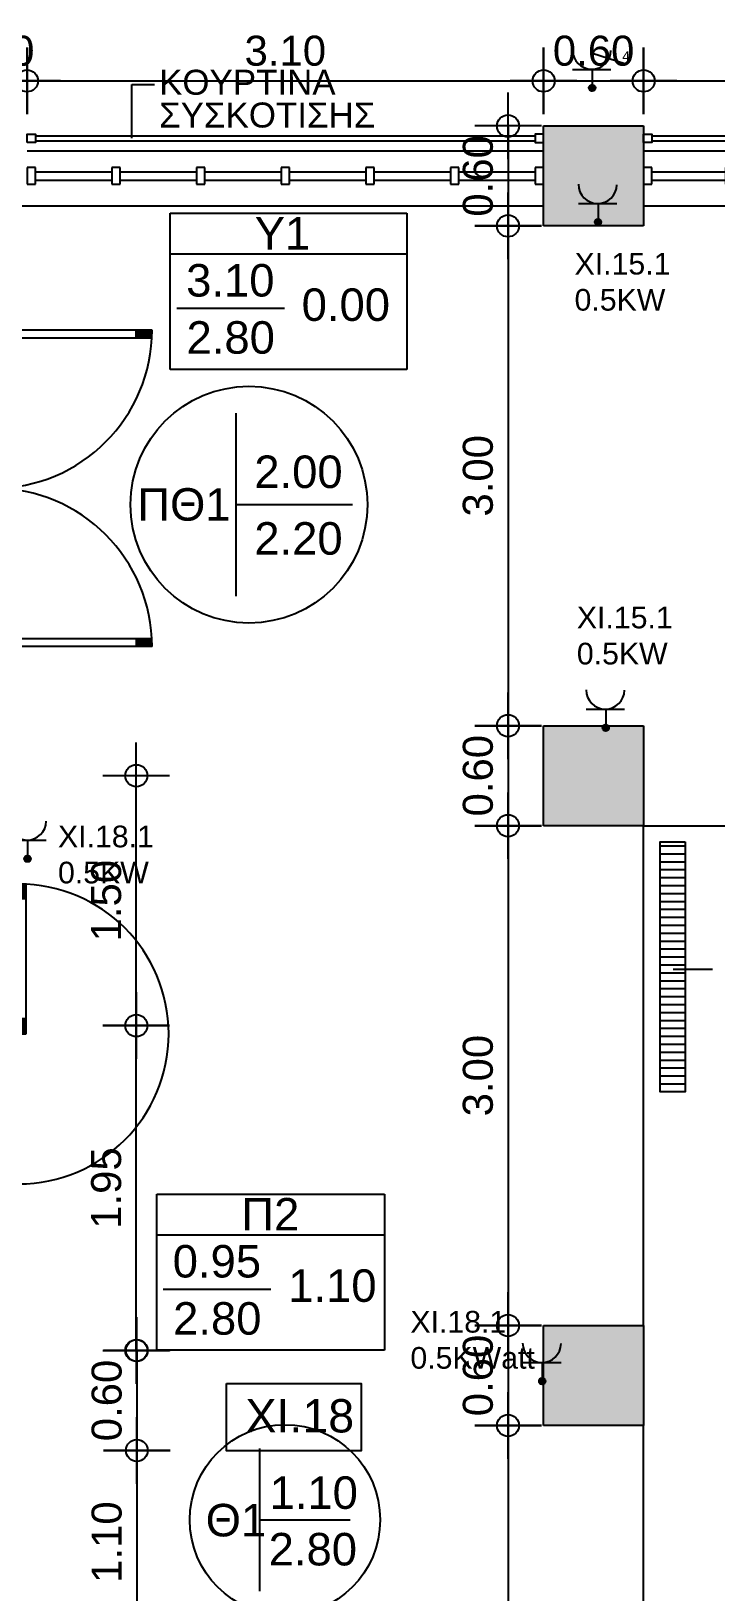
# Model space of a CAD drawing. Header units: metres. Extents: x -11 to 85, y -301 to 135.
# Drawn here: x 22.5 to 26.61, y -198.34 to -188.98 of the extents above; entities that cross this region are included whole.
import ezdxf
from ezdxf.enums import TextEntityAlignment as Align

# ---------------------------------------------------------------- set-up
doc = ezdxf.new("R2010")
doc.units = ezdxf.units.M
doc.header["$LTSCALE"] = 0.036
doc.header["$PDMODE"] = 2
for name, color, linetype in [('arxitek isogeio', 252, 'Continuous'), ('DIMBLK', 252, 'Continuous'), ('electext', 20, 'Continuous'), ('Epipla', 252, 'Continuous'), ('HLEK-SYMBOL', 3, 'Continuous'), ('HLEK_FL001_SYMBOLS', 230, 'Continuous'), ('Parathira', 252, 'Continuous')]:
    doc.layers.add(name, color=color, linetype=linetype)
doc.styles.add('COMU-N', font='arial.ttf')
doc.styles.get("Standard").update_dxf_attribs({"font": 'arial.ttf'})
doc.dimstyles.new('CADWDOT', dxfattribs={"dimscale": 0.1, "dimtxt": 1.8, "dimasz": 0.08, "dimexe": 2, "dimexo": 0, "dimgap": 0.09, "dimtad": 0, "dimrnd": 0.001, "dimzin": 0, "dimdsep": 46, "dimtxsty": 'Standard', "dimblk1": 'ARTDIM', "dimblk2": 'ARTDIM', "dimsah": 1, "dimcen": 0.09, "dimdle": 0.05, "dimse1": 1, "dimse2": 1, "dimadec": 0, "dimazin": 0, "dimtfac": 1, "dimtmove": 0, "dimatfit": 3, "dimldrblk": 'ARTDIM', "dimfxl": 2, "dimtvp": 0.9999, "dimtolj": 1, "dimtzin": 0, "dimarcsym": 0})

# ---------------------------------------------------------------- blocks, each defined once
blk = doc.blocks.new('ARTDIM')
at = {"layer": 'DIMBLK'}
for p, q in [((0, -24.9975), (0, 24.9975)), ((-24.9975, 0), (24.9975, 0))]:
    blk.add_line(p, q, dxfattribs=at)
blk.add_circle((0, 0), 8.25, dxfattribs=at)
blk = doc.blocks.new('*D1338')
at = {"layer": 'arxitek isogeio', "color": 0, "lineweight": -2}
blk.add_line((25.3601, -189.5548), (25.3601, -190.1388), dxfattribs=at)
at = {"layer": 'Defpoints', "color": 0, "transparency": 16777216}
for p in [(25.5737, -189.5468), (25.3601, -190.1468), (25.5737, -190.1468)]:
    blk.add_point(p, dxfattribs=at)
at = {"layer": 'arxitek isogeio', "color": 0, "lineweight": -2, "xscale": 0.008, "yscale": 0.008, "zscale": 0.008}
for p, rotation in [((25.3601, -189.5468), 90), ((25.3601, -190.1468), 270)]:
    blk.add_blockref('ARTDIM', p, dxfattribs=dict(at, rotation=rotation))
at = {"layer": 'arxitek isogeio', "color": 0, "insert": (25.1801, -189.8468), "char_height": 0.18, "attachment_point": 5, "rotation": 90}
blk.add_mtext('\\A1;0.60', dxfattribs=at)
blk = doc.blocks.new('*D1339')
at = {"layer": 'arxitek isogeio', "color": 0, "lineweight": -2}
blk.add_line((25.3601, -190.1548), (25.3601, -193.1388), dxfattribs=at)
at = {"layer": 'Defpoints', "color": 0, "transparency": 16777216}
for p in [(25.5737, -190.1468), (25.3601, -193.1468), (25.5737, -193.1468)]:
    blk.add_point(p, dxfattribs=at)
at = {"layer": 'arxitek isogeio', "color": 0, "lineweight": -2, "xscale": 0.008, "yscale": 0.008, "zscale": 0.008}
for p, rotation in [((25.3601, -190.1468), 90), ((25.3601, -193.1468), 270)]:
    blk.add_blockref('ARTDIM', p, dxfattribs=dict(at, rotation=rotation))
at = {"layer": 'arxitek isogeio', "color": 0, "insert": (25.1801, -191.6468), "char_height": 0.18, "attachment_point": 5, "rotation": 90}
blk.add_mtext('\\A1;3.00', dxfattribs=at)
blk = doc.blocks.new('*D1340')
at = {"layer": 'arxitek isogeio', "color": 0, "lineweight": -2}
blk.add_line((25.3601, -193.1548), (25.3601, -193.7388), dxfattribs=at)
at = {"layer": 'Defpoints', "color": 0, "transparency": 16777216}
for p in [(25.5737, -193.1468), (25.3601, -193.7468), (25.5737, -193.7468)]:
    blk.add_point(p, dxfattribs=at)
at = {"layer": 'arxitek isogeio', "color": 0, "lineweight": -2, "xscale": 0.008, "yscale": 0.008, "zscale": 0.008}
for p, rotation in [((25.3601, -193.1468), 90), ((25.3601, -193.7468), 270)]:
    blk.add_blockref('ARTDIM', p, dxfattribs=dict(at, rotation=rotation))
at = {"layer": 'arxitek isogeio', "color": 0, "insert": (25.1801, -193.4468), "char_height": 0.18, "attachment_point": 5, "rotation": 90}
blk.add_mtext('\\A1;0.60', dxfattribs=at)
blk = doc.blocks.new('*D1341')
at = {"layer": 'arxitek isogeio', "color": 0, "lineweight": -2}
blk.add_line((25.3601, -193.7548), (25.3601, -196.7388), dxfattribs=at)
at = {"layer": 'Defpoints', "color": 0, "transparency": 16777216}
for p in [(25.5737, -193.7468), (25.3601, -196.7468), (25.5737, -196.7468)]:
    blk.add_point(p, dxfattribs=at)
at = {"layer": 'arxitek isogeio', "color": 0, "lineweight": -2, "xscale": 0.008, "yscale": 0.008, "zscale": 0.008}
for p, rotation in [((25.3601, -193.7468), 90), ((25.3601, -196.7468), 270)]:
    blk.add_blockref('ARTDIM', p, dxfattribs=dict(at, rotation=rotation))
at = {"layer": 'arxitek isogeio', "color": 0, "insert": (25.1801, -195.2468), "char_height": 0.18, "attachment_point": 5, "rotation": 90}
blk.add_mtext('\\A1;3.00', dxfattribs=at)
blk = doc.blocks.new('*D1342')
at = {"layer": 'arxitek isogeio', "color": 0, "lineweight": -2}
blk.add_line((25.3601, -196.7548), (25.3601, -197.3388), dxfattribs=at)
at = {"layer": 'Defpoints', "color": 0, "transparency": 16777216}
for p in [(25.5737, -196.7468), (25.3601, -197.3468), (25.5737, -197.3468)]:
    blk.add_point(p, dxfattribs=at)
at = {"layer": 'arxitek isogeio', "color": 0, "lineweight": -2, "xscale": 0.008, "yscale": 0.008, "zscale": 0.008}
for p, rotation in [((25.3601, -196.7468), 90), ((25.3601, -197.3468), 270)]:
    blk.add_blockref('ARTDIM', p, dxfattribs=dict(at, rotation=rotation))
at = {"layer": 'arxitek isogeio', "color": 0, "insert": (25.1801, -197.0468), "char_height": 0.18, "attachment_point": 5, "rotation": 90}
blk.add_mtext('\\A1;0.60', dxfattribs=at)
blk = doc.blocks.new('*D1343')
at = {"layer": 'arxitek isogeio', "color": 0, "lineweight": -2}
blk.add_line((25.3601, -197.3548), (25.3601, -200.3388), dxfattribs=at)
at = {"layer": 'Defpoints', "color": 0, "transparency": 16777216}
for p in [(25.5737, -197.3468), (25.3601, -200.3468), (25.5737, -200.3468)]:
    blk.add_point(p, dxfattribs=at)
at = {"layer": 'arxitek isogeio', "color": 0, "lineweight": -2, "xscale": 0.008, "yscale": 0.008, "zscale": 0.008}
for p, rotation in [((25.3601, -197.3468), 90), ((25.3601, -200.3468), 270)]:
    blk.add_blockref('ARTDIM', p, dxfattribs=dict(at, rotation=rotation))
at = {"layer": 'arxitek isogeio', "color": 0, "insert": (25.1801, -198.8468), "char_height": 0.18, "attachment_point": 5, "rotation": 90}
blk.add_mtext('\\A1;3.00', dxfattribs=at)
blk = doc.blocks.new('*D1350')
at = {"layer": 'arxitek isogeio', "color": 0, "lineweight": -2}
blk.add_line((22.4817, -189.2766), (25.5657, -189.2766), dxfattribs=at)
at = {"layer": 'Defpoints', "color": 0, "transparency": 16777216}
for p in [(25.5737, -189.2766), (22.4737, -189.9229), (25.5737, -189.9229)]:
    blk.add_point(p, dxfattribs=at)
at = {"layer": 'arxitek isogeio', "color": 0, "lineweight": -2, "xscale": 0.008, "yscale": 0.008, "zscale": 0.008, "rotation": 180}
blk.add_blockref('ARTDIM', (22.4737, -189.2766), dxfattribs=at)
at = {"layer": 'arxitek isogeio', "color": 0, "lineweight": -2, "xscale": 0.008, "yscale": 0.008, "zscale": 0.008}
blk.add_blockref('ARTDIM', (25.5737, -189.2766), dxfattribs=at)
at = {"layer": 'arxitek isogeio', "color": 0, "insert": (24.0237, -189.0966), "char_height": 0.18, "attachment_point": 5}
blk.add_mtext('\\A1;3.10', dxfattribs=at)
blk = doc.blocks.new('*D1351')
at = {"layer": 'arxitek isogeio', "color": 0, "lineweight": -2}
blk.add_line((25.5817, -189.2766), (26.1657, -189.2766), dxfattribs=at)
at = {"layer": 'Defpoints', "color": 0, "transparency": 16777216}
for p in [(26.1737, -189.2766), (25.5737, -189.4729), (26.1737, -189.4729)]:
    blk.add_point(p, dxfattribs=at)
at = {"layer": 'arxitek isogeio', "color": 0, "lineweight": -2, "xscale": 0.008, "yscale": 0.008, "zscale": 0.008, "rotation": 180}
blk.add_blockref('ARTDIM', (25.5737, -189.2766), dxfattribs=at)
at = {"layer": 'arxitek isogeio', "color": 0, "lineweight": -2, "xscale": 0.008, "yscale": 0.008, "zscale": 0.008}
blk.add_blockref('ARTDIM', (26.1737, -189.2766), dxfattribs=at)
at = {"layer": 'arxitek isogeio', "color": 0, "insert": (25.8737, -189.0966), "char_height": 0.18, "attachment_point": 5}
blk.add_mtext('\\A1;0.60', dxfattribs=at)
blk = doc.blocks.new('*D1352')
at = {"layer": 'arxitek isogeio', "color": 0, "lineweight": -2}
blk.add_line((26.1817, -189.2766), (29.1657, -189.2766), dxfattribs=at)
at = {"layer": 'Defpoints', "color": 0, "transparency": 16777216}
for p in [(29.1737, -189.2766), (26.1737, -189.5468), (29.1737, -189.5468)]:
    blk.add_point(p, dxfattribs=at)
at = {"layer": 'arxitek isogeio', "color": 0, "lineweight": -2, "xscale": 0.008, "yscale": 0.008, "zscale": 0.008, "rotation": 180}
blk.add_blockref('ARTDIM', (26.1737, -189.2766), dxfattribs=at)
at = {"layer": 'arxitek isogeio', "color": 0, "lineweight": -2, "xscale": 0.008, "yscale": 0.008, "zscale": 0.008}
blk.add_blockref('ARTDIM', (29.1737, -189.2766), dxfattribs=at)
at = {"layer": 'arxitek isogeio', "color": 0, "insert": (27.6737, -189.0966), "char_height": 0.18, "attachment_point": 5}
blk.add_mtext('\\A1;3.00', dxfattribs=at)
blk = doc.blocks.new('*D1393')
at = {"layer": 'arxitek isogeio', "color": 0, "lineweight": -2}
blk.add_line((22.0817, -189.2766), (22.4657, -189.2766), dxfattribs=at)
at = {"layer": 'Defpoints', "color": 0, "transparency": 16777216}
for p in [(22.0737, -189.2766), (22.4737, -189.2766), (22.4737, -189.2766)]:
    blk.add_point(p, dxfattribs=at)
at = {"layer": 'arxitek isogeio', "color": 0, "lineweight": -2, "xscale": 0.008, "yscale": 0.008, "zscale": 0.008, "rotation": 180}
blk.add_blockref('ARTDIM', (22.0737, -189.2766), dxfattribs=at)
at = {"layer": 'arxitek isogeio', "color": 0, "lineweight": -2, "xscale": 0.008, "yscale": 0.008, "zscale": 0.008}
blk.add_blockref('ARTDIM', (22.4737, -189.2766), dxfattribs=at)
at = {"layer": 'arxitek isogeio', "color": 0, "insert": (22.2737, -189.0966), "char_height": 0.18, "attachment_point": 5}
blk.add_mtext('\\A1;0.40', dxfattribs=at)
blk = doc.blocks.new('A$C27FB3B59')
at = {"layer": 'Parathira'}
for p, q in [((-3.1, -0.15), (0, -0.15)), ((-3.1, -0.25), (-3.1, -0.35)), ((-3.05, -0.25), (-3.1, -0.25)), ((-3.05, -0.35), (-3.05, -0.25)), ((-3.05, -0.275), (-2.5917, -0.275)), ((-2.5917, -0.25), (-2.5917, -0.35)), ((-2.5417, -0.25), (-2.5917, -0.25)), ((-2.5417, -0.35), (-2.5417, -0.25)), ((-2.5417, -0.275), (-2.0833, -0.275)), ((-2.0833, -0.25), (-2.0833, -0.35)), ((-2.0333, -0.25), (-2.0833, -0.25)), ((-2.0333, -0.35), (-2.0333, -0.25)), ((-2.0333, -0.275), (-1.575, -0.275)), ((-1.575, -0.25), (-1.575, -0.35)), ((-1.525, -0.25), (-1.575, -0.25)), ((-1.525, -0.35), (-1.525, -0.25)), ((-1.525, -0.275), (-1.0667, -0.275)), ((-1.0667, -0.25), (-1.0667, -0.35)), ((-1.0167, -0.25), (-1.0667, -0.25)), ((-1.0167, -0.35), (-1.0167, -0.25)), ((-1.0167, -0.275), (-0.5583, -0.275)), ((-0.5583, -0.25), (-0.5583, -0.35)), ((-0.5083, -0.25), (-0.5583, -0.25)), ((-0.5083, -0.35), (-0.5083, -0.25)), ((-0.5083, -0.275), (-0.05, -0.275)), ((-0.05, -0.25), (-0.05, -0.35)), ((0, -0.25), (-0.05, -0.25)), ((0, -0.35), (0, -0.25)), ((-3.1, -0.35), (-3.05, -0.35)), ((-3.05, -0.325), (-2.5917, -0.325)), ((-2.5917, -0.35), (-2.5417, -0.35)), ((-2.5417, -0.325), (-2.0833, -0.325)), ((-2.0833, -0.35), (-2.0333, -0.35)), ((-2.0333, -0.325), (-1.575, -0.325)), ((-1.575, -0.35), (-1.525, -0.35)), ((-1.525, -0.325), (-1.0667, -0.325)), ((-1.0667, -0.35), (-1.0167, -0.35)), ((-1.0167, -0.325), (-0.5583, -0.325)), ((-0.5583, -0.35), (-0.5083, -0.35)), ((-0.5083, -0.325), (-0.05, -0.325)), ((-0.05, -0.35), (0, -0.35)), ((-3.14, -0.45), (-3.14, -0.48)), ((-3.14, -0.48), (0, -0.48))]:
    blk.add_line(p, q, dxfattribs=at)
blk = doc.blocks.new('A$C7D430525')
at = {"layer": 'Parathira'}
for p, q in [((0, 0), (3, 0)), ((0, -0.1), (0, -0.2)), ((0.05, -0.1), (0, -0.1)), ((0.05, -0.2), (0.05, -0.1)), ((0.05, -0.125), (0.4917, -0.125)), ((0.05, -0.175), (0.4917, -0.175)), ((0.4917, -0.1), (0.4917, -0.2)), ((0.5417, -0.1), (0.4917, -0.1)), ((0.5417, -0.2), (0.5417, -0.1)), ((0.5417, -0.125), (0.9833, -0.125)), ((0.5417, -0.175), (0.9833, -0.175)), ((0.9833, -0.1), (0.9833, -0.2)), ((1.0333, -0.1), (0.9833, -0.1)), ((1.0333, -0.2), (1.0333, -0.1)), ((1.0333, -0.125), (1.475, -0.125)), ((1.0333, -0.175), (1.475, -0.175)), ((1.475, -0.1), (1.475, -0.2)), ((1.525, -0.1), (1.475, -0.1)), ((1.525, -0.2), (1.525, -0.1)), ((1.525, -0.125), (1.9667, -0.125)), ((1.525, -0.175), (1.9667, -0.175)), ((1.9667, -0.1), (1.9667, -0.2)), ((2.0167, -0.1), (1.9667, -0.1)), ((2.0167, -0.2), (2.0167, -0.1)), ((2.0167, -0.125), (2.4583, -0.125)), ((2.0167, -0.175), (2.4583, -0.175)), ((2.4583, -0.1), (2.4583, -0.2)), ((2.5083, -0.1), (2.4583, -0.1)), ((2.5083, -0.2), (2.5083, -0.1)), ((2.5083, -0.125), (2.95, -0.125)), ((2.5083, -0.175), (2.95, -0.175)), ((2.95, -0.1), (2.95, -0.2)), ((3, -0.1), (2.95, -0.1)), ((3, -0.2), (3, -0.1)), ((0, -0.2), (0.05, -0.2)), ((0.4917, -0.2), (0.5417, -0.2)), ((0.9833, -0.2), (1.0333, -0.2)), ((1.475, -0.2), (1.525, -0.2)), ((1.9667, -0.2), (2.0167, -0.2)), ((2.4583, -0.2), (2.5083, -0.2)), ((2.95, -0.2), (3, -0.2)), ((0, -0.33), (3, -0.33))]:
    blk.add_line(p, q, dxfattribs=at)
blk = doc.blocks.new('A$C54872924')
at = {"layer": 'Parathira'}
for p, q in [((0.309, 0.76), (0.309, 0.85)), ((0.318, 0.76), (0.318, 0.8498)), ((0.327, 0.76), (0.327, 0.8496)), ((0.336, 0.76), (0.336, 0.8493)), ((0.345, -0.05), (0.345, 0.8489)), ((0.345, 0.76), (0.3, 0.76)), ((0, -0.05), (0, 0)), ((0.345, 0.04), (0.3, 0.04)), ((0.3, 0), (0.3, -0.05)), ((0.309, -0.05), (0.309, 0.04)), ((0.318, -0.05), (0.318, 0.04)), ((0.327, -0.05), (0.327, 0.04)), ((0.336, -0.05), (0.336, 0.04)), ((0.3, -0.05), (0, -0.05)), ((0.3, -0.05), (0.345, -0.05)), ((0.3, -0.95), (0, -0.95)), ((0, -0.95), (0, -1)), ((0.3, -0.95), (0.255, -0.95)), ((0.3, -1), (0.3, -0.95))]:
    blk.add_line(p, q, dxfattribs=at)
blk.add_arc((0.3, -0.05), 0.9, 270, 90, dxfattribs=at)
blk = doc.blocks.new('*D1420')
at = {"layer": 'arxitek isogeio', "color": 0, "lineweight": -2}
blk.add_line((23.1294, -194.9388), (23.1294, -193.4548), dxfattribs=at)
at = {"layer": 'Defpoints', "color": 0, "transparency": 16777216}
for p in [(22.5237, -193.4468), (23.1294, -193.4468), (22.5237, -194.9468)]:
    blk.add_point(p, dxfattribs=at)
at = {"layer": 'arxitek isogeio', "color": 0, "lineweight": -2, "xscale": 0.008, "yscale": 0.008, "zscale": 0.008}
for p, rotation in [((23.1294, -193.4468), 90), ((23.1294, -194.9468), 270)]:
    blk.add_blockref('ARTDIM', p, dxfattribs=dict(at, rotation=rotation))
at = {"layer": 'arxitek isogeio', "color": 0, "insert": (22.9494, -194.1968), "char_height": 0.18, "attachment_point": 5, "rotation": 90}
blk.add_mtext('\\A1;1.50', dxfattribs=at)
blk = doc.blocks.new('*D1421')
at = {"layer": 'arxitek isogeio', "color": 0, "lineweight": -2}
blk.add_line((23.1294, -196.8888), (23.1294, -194.9548), dxfattribs=at)
at = {"layer": 'Defpoints', "color": 0, "transparency": 16777216}
for p in [(22.5237, -194.9468), (23.1294, -194.9468), (22.5237, -196.8968)]:
    blk.add_point(p, dxfattribs=at)
at = {"layer": 'arxitek isogeio', "color": 0, "lineweight": -2, "xscale": 0.008, "yscale": 0.008, "zscale": 0.008}
for p, rotation in [((23.1294, -194.9468), 90), ((23.1294, -196.8968), 270)]:
    blk.add_blockref('ARTDIM', p, dxfattribs=dict(at, rotation=rotation))
at = {"layer": 'arxitek isogeio', "color": 0, "insert": (22.9494, -195.9218), "char_height": 0.18, "attachment_point": 5, "rotation": 90}
blk.add_mtext('\\A1;1.95', dxfattribs=at)
blk = doc.blocks.new('*D1422')
at = {"layer": 'arxitek isogeio', "color": 0, "lineweight": -2}
blk.add_line((23.1324, -196.9048), (23.1324, -197.4888), dxfattribs=at)
at = {"layer": 'Defpoints', "color": 0, "transparency": 16777216}
for p in [(22.5267, -196.8968), (22.5267, -197.4968), (23.1324, -197.4968)]:
    blk.add_point(p, dxfattribs=at)
at = {"layer": 'arxitek isogeio', "color": 0, "lineweight": -2, "xscale": 0.008, "yscale": 0.008, "zscale": 0.008}
for p, rotation in [((23.1324, -196.8968), 90), ((23.1324, -197.4968), 270)]:
    blk.add_blockref('ARTDIM', p, dxfattribs=dict(at, rotation=rotation))
at = {"layer": 'arxitek isogeio', "color": 0, "insert": (22.9524, -197.1968), "char_height": 0.18, "attachment_point": 5, "rotation": 90}
blk.add_mtext('\\A1;0.60', dxfattribs=at)
blk = doc.blocks.new('*D1423')
at = {"layer": 'arxitek isogeio', "color": 0, "lineweight": -2}
blk.add_line((23.1324, -197.5048), (23.1324, -198.5888), dxfattribs=at)
at = {"layer": 'Defpoints', "color": 0, "transparency": 16777216}
for p in [(22.5267, -197.4968), (22.5267, -198.5968), (23.1324, -198.5968)]:
    blk.add_point(p, dxfattribs=at)
at = {"layer": 'arxitek isogeio', "color": 0, "lineweight": -2, "xscale": 0.008, "yscale": 0.008, "zscale": 0.008}
for p, rotation in [((23.1324, -197.4968), 90), ((23.1324, -198.5968), 270)]:
    blk.add_blockref('ARTDIM', p, dxfattribs=dict(at, rotation=rotation))
at = {"layer": 'arxitek isogeio', "color": 0, "insert": (22.9524, -198.0468), "char_height": 0.18, "attachment_point": 5, "rotation": 90}
blk.add_mtext('\\A1;1.10', dxfattribs=at)
blk = doc.blocks.new('A$C2D7A4D3C')
at = {"layer": 'Epipla'}
for p, q in [((0.05, 0.37), (2.95, 0.37)), ((0.05, 0.34), (2.95, 0.34))]:
    blk.add_line(p, q, dxfattribs=at)
for points in [[(0, 0.33), (0, 0.38), (0.05, 0.38), (0.05, 0.33)], [(3, 0.33), (3, 0.38), (2.95, 0.38), (2.95, 0.33)]]:
    blk.add_lwpolyline(points, close=True, dxfattribs=at)
blk = doc.blocks.new('gJ6_a14')
at = {"linetype": 'Continuous'}
for p, q in [((-0.1176, 0.1119), (0.113, 0.1119)), ((0, 0.1119), (0, 0))]:
    blk.add_line(p, q, dxfattribs=at)
blk.add_arc((-0.0023, 0.2279), 0.1153, 180, 358.95657, dxfattribs=at)
blk = doc.blocks.new('*X1779')
at = {"color": 0}
for p, q in [((15.598, 2.587), (15.737, 2.727)), ((15.598, 2.622), (15.702, 2.727)), ((15.601, 2.607), (15.609, 2.616)), ((15.604, 2.646), (15.605, 2.647)), ((15.605, 2.559), (15.765, 2.719)), ((15.605, 2.577), (15.614, 2.585)), ((15.609, 2.652), (15.618, 2.66)), ((15.611, 2.547), (15.618, 2.554)), ((15.614, 2.621), (15.623, 2.63)), ((15.617, 2.536), (15.789, 2.707)), ((15.618, 2.59), (15.627, 2.599)), ((15.623, 2.665), (15.631, 2.674)), ((15.623, 2.559), (15.631, 2.568)), ((15.627, 2.634), (15.636, 2.643)), ((15.627, 2.528), (15.636, 2.537)), ((15.631, 2.603), (15.64, 2.612)), ((15.633, 2.516), (15.808, 2.691)), ((15.636, 2.678), (15.645, 2.687)), ((15.636, 2.572), (15.645, 2.581)), ((15.64, 2.647), (15.649, 2.656)), ((15.64, 2.541), (15.649, 2.55)), ((15.645, 2.616), (15.654, 2.625)), ((15.645, 2.51), (15.654, 2.519)), ((15.649, 2.691), (15.658, 2.7)), ((15.649, 2.585), (15.658, 2.594)), ((15.653, 2.501), (15.824, 2.672)), ((15.654, 2.66), (15.662, 2.669)), ((15.654, 2.554), (15.662, 2.563)), ((15.658, 2.63), (15.667, 2.638)), ((15.658, 2.523), (15.667, 2.532)), ((15.662, 2.705), (15.671, 2.714)), ((15.662, 2.599), (15.671, 2.607)), ((15.664, 2.494), (15.671, 2.501)), ((15.667, 2.674), (15.676, 2.683)), ((15.667, 2.568), (15.676, 2.577)), ((15.671, 2.643), (15.68, 2.652)), ((15.671, 2.537), (15.68, 2.546)), ((15.676, 2.718), (15.678, 2.721)), ((15.676, 2.489), (15.836, 2.648)), ((15.676, 2.612), (15.685, 2.621)), ((15.676, 2.506), (15.685, 2.515)), ((15.68, 2.687), (15.689, 2.696)), ((15.68, 2.581), (15.689, 2.59)), ((15.685, 2.656), (15.693, 2.665)), ((15.685, 2.55), (15.693, 2.559)), ((15.689, 2.625), (15.698, 2.634)), ((15.689, 2.519), (15.698, 2.528)), ((15.693, 2.7), (15.702, 2.709)), ((15.693, 2.594), (15.702, 2.603)), ((15.693, 2.488), (15.702, 2.497)), ((15.698, 2.669), (15.707, 2.678)), ((15.698, 2.563), (15.707, 2.572)), ((15.702, 2.638), (15.711, 2.647)), ((15.702, 2.532), (15.711, 2.541)), ((15.705, 2.482), (15.843, 2.62)), ((15.707, 2.714), (15.715, 2.722)), ((15.707, 2.607), (15.715, 2.616)), ((15.707, 2.501), (15.715, 2.51)), ((15.711, 2.683), (15.72, 2.691)), ((15.711, 2.577), (15.72, 2.585)), ((15.715, 2.652), (15.724, 2.66)), ((15.715, 2.546), (15.724, 2.554)), ((15.72, 2.727), (15.721, 2.728)), ((15.72, 2.621), (15.729, 2.63)), ((15.72, 2.515), (15.729, 2.523)), ((15.724, 2.696), (15.733, 2.705)), ((15.724, 2.59), (15.733, 2.599)), ((15.724, 2.484), (15.733, 2.493)), ((15.729, 2.665), (15.738, 2.674)), ((15.729, 2.559), (15.738, 2.568)), ((15.733, 2.634), (15.742, 2.643)), ((15.733, 2.528), (15.742, 2.537)), ((15.738, 2.709), (15.746, 2.718)), ((15.738, 2.603), (15.746, 2.612)), ((15.738, 2.497), (15.746, 2.506)), ((15.741, 2.482), (15.842, 2.584)), ((15.742, 2.678), (15.751, 2.687)), ((15.742, 2.572), (15.751, 2.581)), ((15.746, 2.647), (15.755, 2.656)), ((15.746, 2.541), (15.755, 2.55)), ((15.751, 2.722), (15.752, 2.724)), ((15.751, 2.616), (15.76, 2.625)), ((15.751, 2.51), (15.76, 2.519)), ((15.755, 2.691), (15.764, 2.7)), ((15.755, 2.585), (15.764, 2.594)), ((15.76, 2.66), (15.768, 2.669)), ((15.76, 2.554), (15.768, 2.563)), ((15.764, 2.63), (15.773, 2.638)), ((15.764, 2.523), (15.773, 2.532)), ((15.768, 2.705), (15.777, 2.714)), ((15.768, 2.599), (15.777, 2.607)), ((15.768, 2.493), (15.777, 2.501)), ((15.773, 2.674), (15.782, 2.683)), ((15.773, 2.568), (15.782, 2.577)), ((15.777, 2.643), (15.786, 2.652)), ((15.777, 2.537), (15.786, 2.546)), ((15.782, 2.612), (15.791, 2.621)), ((15.782, 2.506), (15.791, 2.515)), ((15.786, 2.687), (15.795, 2.696)), ((15.786, 2.581), (15.795, 2.59)), ((15.791, 2.656), (15.799, 2.665)), ((15.791, 2.55), (15.799, 2.559)), ((15.795, 2.625), (15.804, 2.634)), ((15.795, 2.519), (15.804, 2.528)), ((15.799, 2.594), (15.808, 2.603)), ((15.804, 2.669), (15.813, 2.678)), ((15.804, 2.563), (15.813, 2.572)), ((15.808, 2.638), (15.817, 2.647)), ((15.808, 2.532), (15.817, 2.541)), ((15.813, 2.607), (15.822, 2.616)), ((15.817, 2.577), (15.826, 2.585)), ((15.822, 2.652), (15.83, 2.66)), ((15.822, 2.546), (15.83, 2.554)), ((15.826, 2.621), (15.835, 2.63)), ((15.83, 2.59), (15.839, 2.599)), ((15.835, 2.559), (15.835, 2.56)), ((15.839, 2.634), (15.84, 2.635)), ((15.844, 2.603), (15.844, 2.603))]:
    blk.add_line(p, q, dxfattribs=at)
blk = doc.blocks.new('GJ6_A78')
at = {"layer": 'HLEK-SYMBOL', "color": 0, "linetype": 'Continuous'}
blk.add_circle((0, 0), 0.0989, dxfattribs=at)
at = {"layer": 'HLEK-SYMBOL', "color": 0, "xscale": 0.8, "yscale": 0.8, "zscale": 0.8}
blk.add_blockref('*X1779', (-12.576, -2.084), dxfattribs=at)
blk = doc.blocks.new('priza')
at = {"layer": 'HLEK_FL001_SYMBOLS', "rotation": 180}
blk.add_blockref('gJ6_a14', (87.4, -100.4952), dxfattribs=at)
at = {"layer": 'HLEK_FL001_SYMBOLS', "xscale": 0.1951472641207488, "yscale": 0.1951472641207488, "zscale": 0.1951472641207488}
blk.add_blockref('GJ6_A78', (87.4, -100.4953), dxfattribs=at)
blk = doc.blocks.new('priza tetrapli')
at = {"layer": 'HLEK_FL001_SYMBOLS', "ltscale": 5}
blk.add_line((444.1264, -18.901), (444.3314, -18.9664), dxfattribs=at)
at = {"layer": 'HLEK_FL001_SYMBOLS', "rotation": 180}
blk.add_blockref('priza', (531.5297, -119.6074), dxfattribs=at)
at = {"layer": 'HLEK_FL001_SYMBOLS', "ltscale": 5}
blk.add_text('4', height=0.06, dxfattribs=at).set_placement((444.3099, -18.9515))

msp = doc.modelspace()

# ---------------------------------------------------------------- hatches: boundary and pattern name
at = {"layer": 'arxitek isogeio'}
for points in [[(26.1737, -189.5468), (25.5737, -189.5468), (25.5737, -190.1468), (26.1737, -190.1468)], [(25.5737, -193.1468), (25.5737, -193.7468), (26.1737, -193.7468), (26.1737, -193.1468)], [(26.1737, -196.7468), (25.5737, -196.7468), (25.5737, -197.3468), (26.1737, -197.3468)]]:
    msp.add_hatch(color=256, dxfattribs=at).paths.add_polyline_path(points)
h = msp.add_hatch(dxfattribs=at)
h.set_pattern_fill('LINE', color=256, scale=0.015, style=0)
h.set_pattern_definition([(360, (-1.18079, -169.43595), (1e-17, 0.047625), [])])
h.paths.add_polyline_path([(26.4237, -193.8438), (26.2737, -193.8438), (26.2737, -195.3438), (26.4237, -195.3438)])

# ---------------------------------------------------------------- linework, layer by layer
for p, q in [((23.1028, -189.6207), (23.1028, -189.2983)), ((23.1028, -189.2983), (23.2388, -189.2983)), ((25.5737, -190.1468), (25.5737, -189.5468)), ((25.5737, -189.5468), (26.1737, -189.5468)), ((26.1737, -189.5468), (26.1737, -190.1468)), ((22.5237, -189.6068), (25.5237, -189.6068)), ((22.5237, -189.6368), (25.5237, -189.6368)), ((23.3328, -191.0079), (23.3328, -190.0703)), ((23.3328, -190.0703), (24.7532, -190.0703)), ((24.7532, -190.0703), (24.7532, -191.0079)), ((26.1737, -190.1468), (25.5737, -190.1468)), ((24.7532, -190.316), (23.3328, -190.316)), ((23.3718, -190.6415), (24.0178, -190.6415)), ((23.2237, -190.7718), (22.2737, -190.7718)), ((23.1287, -190.8193), (23.1287, -190.7718)), ((23.1287, -190.7813), (23.2237, -190.7813)), ((23.1287, -190.7908), (23.2235, -190.7908)), ((22.2737, -190.8193), (23.2225, -190.8193)), ((23.1287, -190.8003), (23.2233, -190.8003)), ((23.1287, -190.8098), (23.223, -190.8098)), ((24.7532, -191.0079), (23.3328, -191.0079)), ((23.7276, -191.2701), (23.7276, -192.3701)), ((23.7276, -191.8201), (24.4276, -191.8201)), ((22.2737, -192.6243), (23.2225, -192.6243)), ((23.1287, -192.6243), (23.1287, -192.6718)), ((23.1287, -192.6338), (23.223, -192.6338)), ((23.1287, -192.6433), (23.2233, -192.6433)), ((23.1287, -192.6528), (23.2235, -192.6528)), ((23.1287, -192.6623), (23.2237, -192.6623)), ((23.2237, -192.6718), (22.2737, -192.6718)), ((25.5737, -193.1468), (26.1737, -193.1468)), ((25.5737, -193.7468), (25.5737, -193.1468)), ((26.1737, -193.1468), (26.1737, -193.7468)), ((26.1737, -193.7468), (25.5737, -193.7468)), ((26.1737, -193.7468), (36.3737, -193.7468)), ((26.1737, -196.7468), (26.1737, -193.7468)), ((26.3512, -194.6072), (26.5878, -194.6072)), ((23.2523, -196.8955), (23.2523, -195.9579)), ((23.2523, -195.9579), (24.6196, -195.9579)), ((24.6196, -195.9579), (24.6196, -196.8955)), ((24.6196, -196.2036), (23.2523, -196.2036)), ((23.2913, -196.5291), (23.9372, -196.5291)), ((25.5737, -197.3468), (25.5737, -196.7468)), ((25.5737, -196.7468), (26.1737, -196.7468)), ((26.1737, -196.7468), (26.1737, -197.3468)), ((24.6196, -196.8955), (23.2523, -196.8955)), ((26.1737, -197.3468), (25.5737, -197.3468)), ((26.1737, -200.3468), (26.1737, -197.3468)), ((23.8678, -197.4841), (23.8678, -198.3421)), ((23.8678, -197.9131), (24.4138, -197.9131))]:
    msp.add_line(p, q, dxfattribs=at)
for points in [[(22.4737, -189.6468), (22.4737, -189.5968), (22.5237, -189.5968), (22.5237, -189.6468)], [(25.5737, -189.6468), (25.5737, -189.5968), (25.5237, -189.5968), (25.5237, -189.6468)], [(26.4237, -193.8438), (26.4237, -195.3438), (26.2737, -195.3438), (26.2737, -193.8438)]]:
    msp.add_lwpolyline(points, close=True, dxfattribs=at)
for centre, radius in [((23.8056, -191.8201), 0.7105), ((24.0216, -197.9131), 0.5712)]:
    msp.add_circle(centre, radius, dxfattribs=at)
for centre, start, end in [((22.2737, -190.7718), 270, 0), ((22.2737, -192.6718), 0, 90)]:
    msp.add_arc(centre, 0.95, start, end, dxfattribs=at)
at = {"layer": 'electext'}
msp.add_lwpolyline([(23.6705, -197.0951), (24.4783, -197.0951), (24.4783, -197.4985), (23.6705, -197.4985)], close=True, dxfattribs=at)

# ---------------------------------------------------------------- block references
at = {"layer": 'arxitek isogeio'}
for name, p in [('A$C2D7A4D3C', (26.1737, -189.9768)), ('A$C27FB3B59', (25.5737, -189.5468)), ('A$C7D430525', (26.1737, -189.6968)), ('A$C54872924', (22.1237, -194.9468))]:
    msp.add_blockref(name, p, dxfattribs=at)
at = {"layer": 'HLEK_FL001_SYMBOLS'}
msp.add_blockref('priza tetrapli', (-418.2646, -170.207), dxfattribs=at)
at = {"layer": 'HLEK_FL001_SYMBOLS', "rotation": 180}
for p in [(113.3003, -290.6205), (113.3466, -293.6549), (109.8764, -294.4407), (112.9654, -297.5765)]:
    msp.add_blockref('priza', p, dxfattribs=at)

# ---------------------------------------------------------------- texts
at = {"layer": 'arxitek isogeio', "style": 'COMU-N'}
for s, height, p in [('ΚΟΥΡΤΙΝΑ', 0.15, (23.266, -189.3597)), ('ΣΥΣΚΟΤΙΣΗΣ', 0.15, (23.266, -189.5564)), ('Y1', 0.195, (23.8402, -190.2887)), ('3.10', 0.195, (23.4285, -190.571)), ('0.00', 0.195, (24.1218, -190.7172)), ('2.80', 0.195, (23.4309, -190.914)), ('Π2', 0.195, (23.7596, -196.1763)), ('0.95', 0.195, (23.3479, -196.4586)), ('1.10', 0.195, (24.0412, -196.6048)), ('2.80', 0.195, (23.3503, -196.8016)), ('1.10', 0.195, (23.929, -197.8473)), ('Θ1', 0.195, (23.5458, -198.0124)), ('2.80', 0.195, (23.9238, -198.1867))]:
    msp.add_text(s, height=height, dxfattribs=at).set_placement(p)
for tag, text, p in [('2.00', '0.90', (24.1026, -191.7201)), ('ΠΘ1', '2.20', (23.4152, -191.9162)), ('2.20', '2.20', (24.1026, -192.1201))]:
    msp.add_attdef(tag, text=text, height=0.195, dxfattribs=at).set_placement(p, align=Align.CENTER)
at = {"layer": 'electext', "style": 'COMU-N'}
msp.add_text('XI.18', height=0.2, dxfattribs=at).set_placement((23.7845, -197.3887))
at = {"layer": 'HLEK_FL001_SYMBOLS', "char_height": 0.13, "attachment_point": 1, "style": 'COMU-N'}
for s, width, insert in [('XI.15.1\\P0.5KW', 0.770717, (25.7594, -190.3088)), ('XI.15.1\\P0.5KW', 0.770717, (25.7732, -192.4323)), ('XI.18.1\\P0.5KW', 0.770717, (22.6594, -193.7465)), ('XI.18.1 0.5KWatt', 0.418059, (24.7743, -196.6592))]:
    msp.add_mtext_dynamic_manual_height_columns(s, width=width, gutter_width=0.65, heights=[0], dxfattribs=dict(at, insert=insert))

# ---------------------------------------------------------------- dimensions: what is measured, and where the dimension line sits
at = {"layer": 'arxitek isogeio'}
for base, p1, p2, picture, middle in [((22.4737, -189.2766), (22.0737, -189.2766), (22.4737, -189.2766), '*D1393', (22.2737, -189.2766)), ((26.1737, -189.2766), (25.5737, -189.4729), (26.1737, -189.4729), '*D1351', (25.8737, -189.2766))]:
    dim = msp.add_linear_dim(base=base, p1=p1, p2=p2, dimstyle='CADWDOT', dxfattribs=at)
    dim.commit()
    dim.dimension.update_dxf_attribs({"geometry": picture, "text_midpoint": middle, "dimtype": 160})
for base, p1, p2, picture, middle in [((25.5737, -189.2766), (22.4737, -189.9229), (25.5737, -189.9229), '*D1350', (24.0237, -189.0966)), ((29.1737, -189.2766), (26.1737, -189.5468), (29.1737, -189.5468), '*D1352', (27.6737, -189.0966))]:
    dim = msp.add_linear_dim(base=base, p1=p1, p2=p2, dimstyle='CADWDOT', dxfattribs=at)
    dim.commit()
    dim.dimension.update_dxf_attribs({"geometry": picture, "text_midpoint": middle})
for base, p1, p2, picture, middle in [((25.3601, -190.1468), (25.5737, -189.5468), (25.5737, -190.1468), '*D1338', (25.3601, -189.8468)), ((25.3601, -193.7468), (25.5737, -193.1468), (25.5737, -193.7468), '*D1340', (25.3601, -193.4468)), ((25.3601, -197.3468), (25.5737, -196.7468), (25.5737, -197.3468), '*D1342', (25.3601, -197.0468)), ((23.1324, -197.4968), (22.5267, -196.8968), (22.5267, -197.4968), '*D1422', (23.1324, -197.1968))]:
    dim = msp.add_linear_dim(base=base, p1=p1, p2=p2, angle=90, dimstyle='CADWDOT', dxfattribs=at)
    dim.commit()
    dim.dimension.update_dxf_attribs({"geometry": picture, "text_midpoint": middle, "dimtype": 160})
for base, p1, p2, picture, middle in [((25.3601, -193.1468), (25.5737, -190.1468), (25.5737, -193.1468), '*D1339', (25.1801, -191.6468)), ((23.1294, -193.4468), (22.5237, -194.9468), (22.5237, -193.4468), '*D1420', (22.9494, -194.1968)), ((25.3601, -196.7468), (25.5737, -193.7468), (25.5737, -196.7468), '*D1341', (25.1801, -195.2468)), ((23.1294, -194.9468), (22.5237, -196.8968), (22.5237, -194.9468), '*D1421', (22.9494, -195.9218)), ((25.3601, -200.3468), (25.5737, -197.3468), (25.5737, -200.3468), '*D1343', (25.1801, -198.8468)), ((23.1324, -198.5968), (22.5267, -197.4968), (22.5267, -198.5968), '*D1423', (22.9524, -198.0468))]:
    dim = msp.add_linear_dim(base=base, p1=p1, p2=p2, angle=90, dimstyle='CADWDOT', dxfattribs=at)
    dim.commit()
    dim.dimension.update_dxf_attribs({"geometry": picture, "text_midpoint": middle})

doc.saveas('drawing.dxf')
